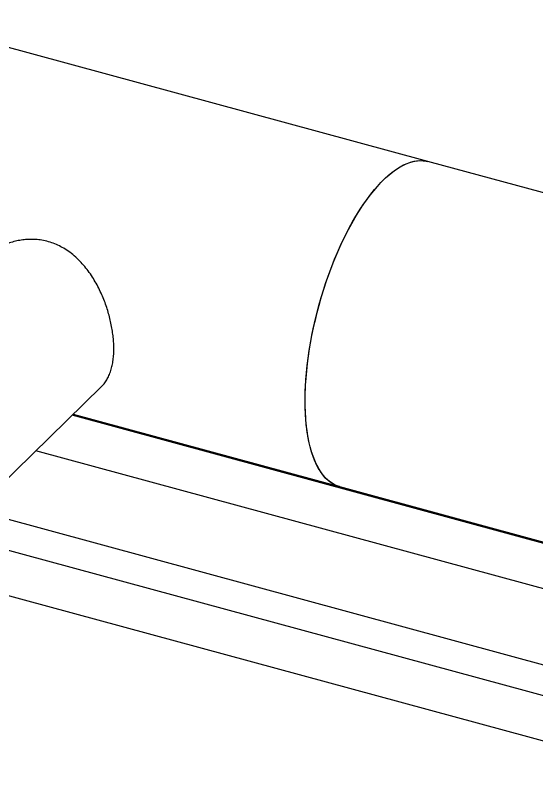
# Model space of a CAD drawing. Header units: inches. Extents: x 0.9 to 37.1, y -8.4 to 11.7.
# Drawn here: x 1.6247 to 1.8301, y 0.8717 to 1.1768 of the extents above; entities that cross this region are included whole.
import ezdxf

# ---------------------------------------------------------------- set-up
doc = ezdxf.new("R2010")
doc.units = ezdxf.units.IN
doc.header["$MEASUREMENT"] = 0

msp = doc.modelspace()

# ---------------------------------------------------------------- linework, layer by layer
at = {"color": 7, "linetype": 'Continuous', "lineweight": 25}
for p, q in [((1.787273144065743, 1.11924618347144), (1.57538130241386, 1.176833845739463)), ((1.986267221443162, 1.065163857167577), (1.787273144065743, 1.119246183471459)), ((1.610229744914085, 0.9833470822608854), (1.658639168047186, 1.030596163298263)), ((1.647403357120368, 1.019629667383981), (1.752441048296618, 0.9910826736077487)), ((1.980578933372954, 0.9285449131849721), (1.646974788674041, 1.019211371441993)), ((1.962505168670487, 0.9155993230592099), (1.632663584939683, 1.005243197867028)), ((1.752441048296618, 0.9910826736077678), (1.951435125674037, 0.9370003473038855)), ((1.917391160397926, 0.8977559879612369), (1.608537817017533, 0.9816957087654039)), ((1.908651718741323, 0.8879989556598584), (1.608687121109114, 0.9695229058324513)), ((1.903055301544851, 0.871662289839183), (1.60324916030182, 0.9531431749605073))]:
    msp.add_line(p, q, dxfattribs=at)
at = {"color": 7, "linetype": 'Continuous', "lineweight": 25, "flags": 128}
for points in [[(1.738865605510043, 1.024915783556517), (1.738899165843893, 1.027596819145432), (1.738999774161233, 1.03033756003762), (1.739167212566851, 1.03313207039861), (1.739401118426445, 1.035974297941233), (1.739700985152007, 1.03885808703353), (1.740066163298986, 1.041777192030481), (1.740495861972831, 1.044725290800681), (1.740989150541898, 1.047695998418667), (1.74154496065299, 1.050682880993247), (1.742162088545173, 1.053679469601875), (1.742839197656854, 1.056679274300895), (1.743574821520472, 1.059675798181318), (1.744367366938547, 1.062662551439675), (1.745215117434183, 1.065633065433491), (1.746116236968582, 1.06858090669092), (1.747068773917491, 1.071499690844215), (1.748070665297987, 1.074383096456846), (1.749119741236438, 1.077224878714325), (1.750213729667966, 1.080018882949081), (1.751350261257234, 1.082759057970103), (1.752526874529901, 1.085439469168469), (1.753741021203622, 1.088054311370389), (1.754990071707063, 1.090597921409921), (1.756271320874971, 1.09306479039412), (1.757581993806951, 1.095449575634084), (1.758919251877291, 1.097747112216018), (1.760280198882787, 1.099952424187296), (1.761661887315274, 1.10206073533326), (1.763061324745282, 1.10406747952144), (1.764475480302956, 1.105968310590781), (1.76590129124226, 1.107759111764457), (1.767335669574195, 1.109436004565897), (1.768775508754697, 1.110995357218698), (1.77021769041272, 1.112433792512247), (1.771659091103935, 1.113748195116004), (1.773096589075408, 1.114935718326617), (1.774527071026633, 1.115993790233246), (1.77594743885224, 1.116920119287749), (1.777354616351801, 1.117712699267667), (1.778745555892198, 1.118369813621252), (1.780117245008118, 1.118890039185139), (1.781466712926376, 1.119272249266599), (1.78279103699996, 1.119515616083703), (1.784087349037822, 1.119619612558121), (1.785352841516748, 1.119584013456644), (1.786584773661824, 1.119408895879), (1.787273144065743, 1.119246183471459)], [(1.752441048296618, 0.9910826736077487), (1.752229101480806, 0.9911426415728237), (1.751062273025543, 0.9915608225488399), (1.749936149972058, 0.9921167547723688), (1.748853171252124, 0.9928092342180075), (1.747815682356496, 0.9936367611294763), (1.746825930255094, 0.9945975432677554), (1.745886058530576, 0.9956894997926784), (1.74499810273581, 0.9969102657695657), (1.744163985985319, 0.998257197291148), (1.743385514790246, 0.9997273772036794), (1.742664375145853, 1.001317621424846), (1.742002128880026, 1.003024485839775), (1.741400210270712, 1.004844273760223), (1.740859922939586, 1.006773043930779), (1.740382437028694, 1.008806619064748), (1.739968786666198, 1.010940594891219), (1.73961986772667, 1.01317034969374), (1.73933643589084, 1.015491054319923), (1.739119105008945, 1.017897682640316), (1.738968345771285, 1.020385022433878), (1.738884484688798, 1.022947686676489), (1.738867703385913, 1.025580125208047), (1.738918038207196, 1.028276636752875), (1.739035380138633, 1.031031381267419), (1.739219475043729, 1.03383839258848), (1.739469924213914, 1.036691591354592), (1.739786185232053, 1.039584798172569), (1.740167573147207, 1.042511747000695), (1.740613261958078, 1.045466098719573), (1.741122286401945, 1.048441454861246), (1.74169354404521, 1.051431371466853), (1.742325797671027, 1.054429373042814), (1.743017677958827, 1.057428966585302), (1.743767686449975, 1.060423655642643), (1.744574198793087, 1.063406954385188), (1.745435468262022, 1.066372401652172), (1.746349629538893, 1.069313574945154), (1.747314702753938, 1.07222410433771), (1.748328597773473, 1.075097686271287), (1.749389118726656, 1.077928097207296), (1.750493968761257, 1.080709207105917), (1.751640755018126, 1.083434992702399), (1.752826993813592, 1.08609955055211), (1.754050116018576, 1.088697109816084), (1.755307472622738, 1.091222044759372), (1.75659634047166, 1.093668886935131), (1.757913928164584, 1.096032337028065), (1.759257382099962, 1.098307276331557), (1.760623792655727, 1.100488777833655), (1.762010200490883, 1.102572116887873), (1.763413602954781, 1.104552781445734), (1.76483096059019, 1.106426481828853), (1.766259203716084, 1.10818916001943), (1.767695239075888, 1.109836998449012), (1.769135956536787, 1.111366428266497), (1.770578235825574, 1.112774137067469), (1.772018953286473, 1.114057076068129), (1.773454988646277, 1.115212466708284), (1.77488323177217, 1.116237806669085), (1.77630058940758, 1.117130875292498), (1.777703991871478, 1.117889738390749), (1.779090399706634, 1.118512752435349), (1.780456810262399, 1.118998568116609), (1.781800264197777, 1.119346133265943), (1.783117851890701, 1.119554695134632), (1.784406719739623, 1.119623802024111), (1.785664076343785, 1.119553304264246), (1.786887198548769, 1.119343354537486), (1.787273144065743, 1.11924618347144)], [(1.752441048296618, 0.9910826736077678), (1.751350261257233, 0.9914433226310777), (1.750213729667965, 0.9919649183058743), (1.749119741236437, 0.9926233900467567), (1.748070665297986, 0.99341731175056), (1.747068773917491, 0.9943449639596635), (1.746116236968582, 0.9954043375859478), (1.745215117434183, 0.9965931382620372), (1.744367366938547, 0.9979087913103859), (1.743574821520472, 0.9993484473194565), (1.742839197656854, 1.000908988314912), (1.742162088545173, 1.002587034512453), (1.741544960652989, 1.004378951637678), (1.740989150541897, 1.006280858797112), (1.74049586197283, 1.00828863688336), (1.740066163298986, 1.010397937496172), (1.739700985152007, 1.012604192360114), (1.739401118426445, 1.014902623218433), (1.73916721256685, 1.017288252181697), (1.738999774161233, 1.019755912508798), (1.738899165843893, 1.022300259796958), (1.738865605510043, 1.024915783556517)]]:
    msp.add_lwpolyline(points, dxfattribs=at)
at = {"color": 7, "linetype": 'Continuous', "lineweight": 25}
msp.add_open_spline([(1.658621556567329, 1.030614624037071), (1.658752266609889, 1.0307322070798), (1.659311858149713, 1.031235599739223), (1.660148626956495, 1.032331000932), (1.661132686711268, 1.033929761875345), (1.661949886808298, 1.035779759038708), (1.662581129683502, 1.037787593457451), (1.663028908241401, 1.039904901966268), (1.663317252513009, 1.042118434636895), (1.663452927274896, 1.044503398129082), (1.6634313089261, 1.046939182505337), (1.66327132791042, 1.04936187754081), (1.662993814139033, 1.051762136508824), (1.662588139610836, 1.054231985749849), (1.662056133673294, 1.056741893817281), (1.661405150716144, 1.059250379314538), (1.660634381880184, 1.061759814812636), (1.659739355038258, 1.064264412314026), (1.658694312442105, 1.066808443114831), (1.657496737275554, 1.069351696536172), (1.656126069639035, 1.071891903293023), (1.654605838286306, 1.074347778148189), (1.652908719960704, 1.076729848323273), (1.651038342367265, 1.07898915209143), (1.648965114763171, 1.081119156695376), (1.646707888880754, 1.083052555894655), (1.644360654737516, 1.084690212579), (1.641976998740024, 1.086013880175316), (1.639559660991934, 1.087058067818191), (1.63702272356006, 1.087846846772443), (1.634521044814147, 1.088338705196992), (1.632118820675632, 1.088564812035831), (1.629819676878711, 1.088576484695518), (1.627506443848086, 1.088382867910647), (1.625181141372325, 1.0879856796478), (1.622881136890447, 1.087389933448614), (1.620605990432136, 1.086598065725608), (1.618388349316418, 1.085619158191862), (1.616162629613001, 1.084420171709423), (1.613980718575283, 1.082990244949903), (1.612032920028497, 1.081493906362387), (1.610924480797787, 1.080419347144421), (1.610454436183794, 1.079963669684775)], degree=3, knots=[0, 0, 0, 0, 0.008485015731842566, 0.03632577058222515, 0.06416446587018271, 0.09294809366716478, 0.1217289043988992, 0.1474216582862424, 0.1731130898175147, 0.1997157120768081, 0.2263180693740482, 0.2496697984369735, 0.2730221655056813, 0.2970377908890143, 0.3210546760701039, 0.3447589613069845, 0.3684645323763192, 0.3927398548612, 0.4170162706938303, 0.4430917541648169, 0.4691678402595248, 0.4959016469345003, 0.5226348266188356, 0.5504858333395602, 0.5783344044186883, 0.6071364453980487, 0.6359344471249038, 0.66146672673223, 0.6869971570868004, 0.7134954594763598, 0.739993981392041, 0.7625017939913986, 0.7850108190149738, 0.8081208510686662, 0.8312325741426644, 0.8548208612728934, 0.8784105921484011, 0.9025290955667437, 0.9266483695177317, 0.9534554206621755, 0.9802623109844978, 1, 1, 1, 1], dxfattribs=at)

doc.saveas('drawing.dxf')
